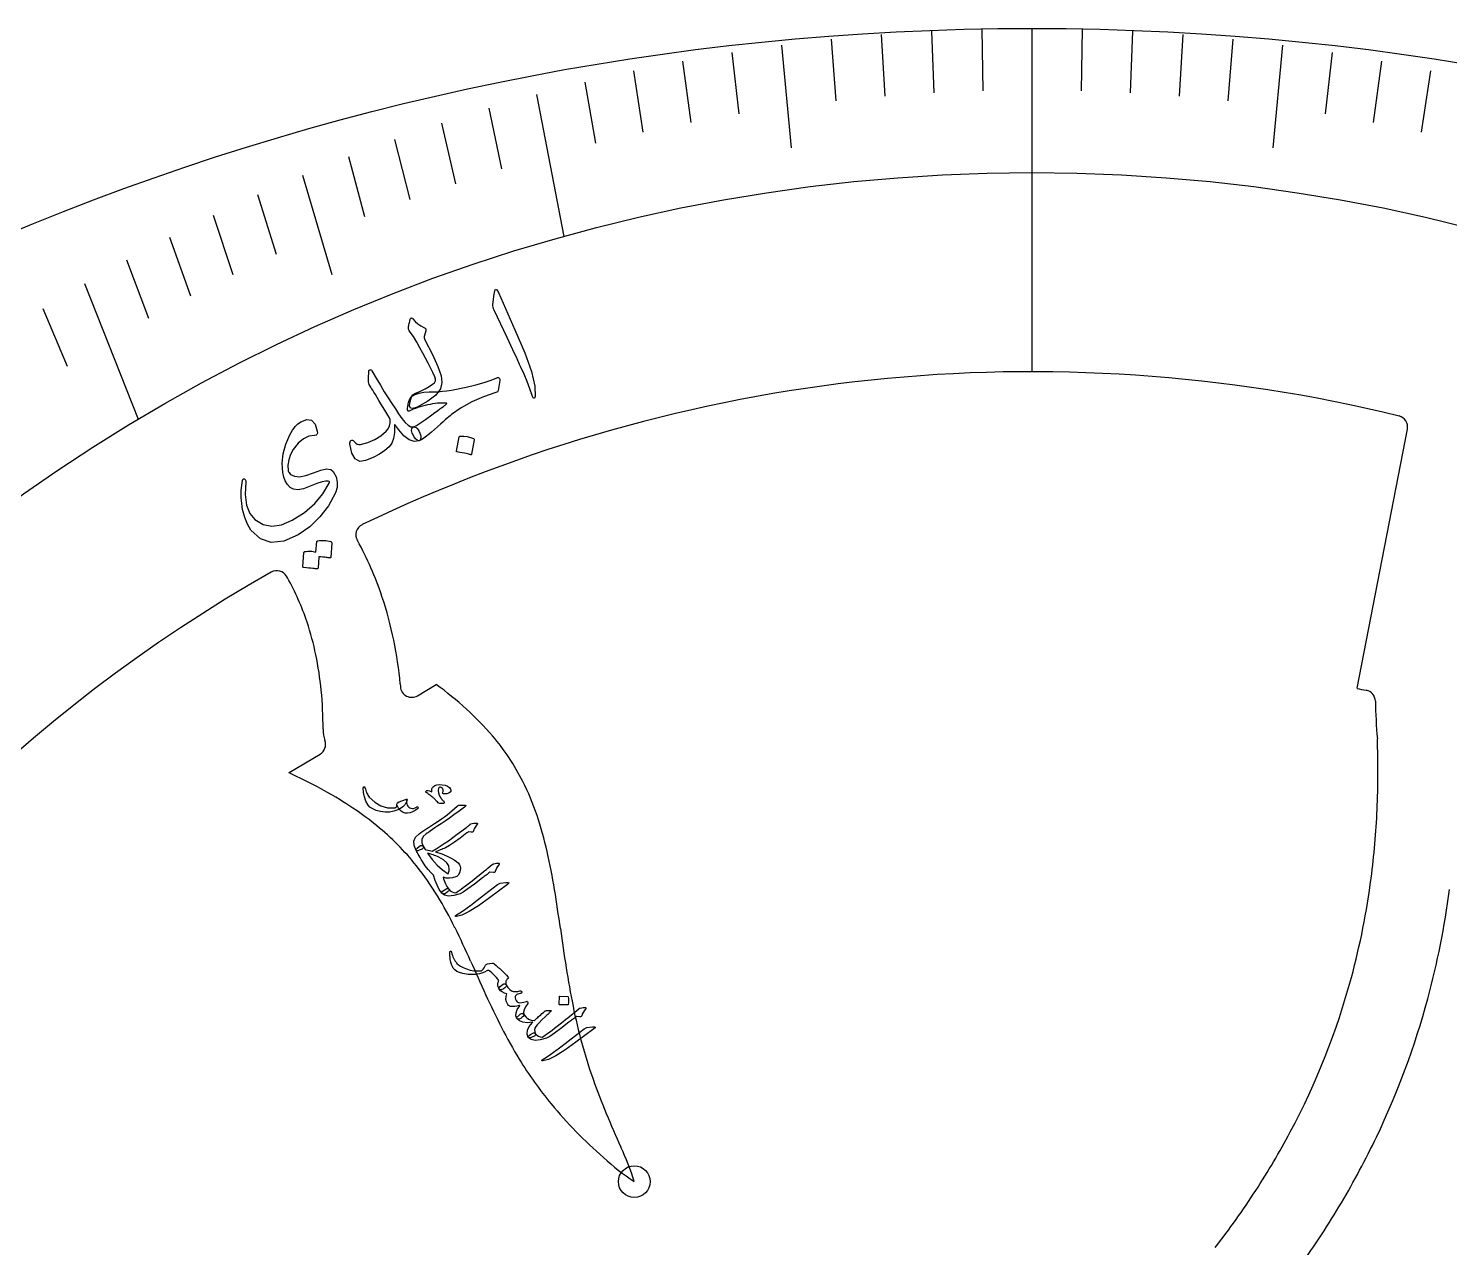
# Model space of a CAD drawing. Header units: millimetres. Extents: x -58 to 58, y -58 to 58.
# Drawn here: x -22.23 to 9.25, y 31.49 to 58.5 of the extents above; entities that cross this region are included whole.
import ezdxf

# ---------------------------------------------------------------- set-up
doc = ezdxf.new("R2010")
doc.units = ezdxf.units.MM
for name, color, linetype in [('CUT_INNER', 6, 'Continuous'), ('CUT_OUTER', 1, 'Continuous'), ('ENGRAVE', 7, 'Continuous'), ('ENGRAVE_FINE', 8, 'Continuous'), ('TEXT', 5, 'Continuous')]:
    doc.layers.add(name, color=color, linetype=linetype)

msp = doc.modelspace()

# ---------------------------------------------------------------- linework, layer by layer
at = {"layer": 'CUT_INNER'}
for points in [[(7.198, 43.88), (7.199, 43.885), (7.199, 43.888), (8.314, 49.624)], [(-16.49, 46.329), (-16.511, 46.364)], [(-13.993, 43.98), (-13.988, 43.915)], [(-13.61, 43.719), (-13.199, 43.965), (-13.194, 43.968)], [(-16.029, 41.803), (-16.45, 42.011), (-16.455, 42.013), (-16.45, 42.016), (-15.768, 42.426)]]:
    msp.add_lwpolyline(points, dxfattribs=at)
for centre, radius, start, end in [((0, 16.718), 34.177, 76.2405, 115.7253), ((0, 0), 56.539, 116.7179, 267.5899), ((0, 0), 56.539, 270.7039, 63.291), ((8.069, 49.672), 0.25, 349, 76.1133), ((-14.726, 47.282), 0.25, 115.859, 210.8173), ((-21.514, 43.527), 7.508, 18.568, 28.8895), ((0, 16.717), 34.178, 119.5371, 181.4908), ((-16.726, 46.236), 0.25, 30.9375, 119.707), ((-21.501, 43.532), 5.739, 18.4212, 29.169), ((-22.122, 43.32), 8.15, 11.5162, 18.5834), ((-22.122, 43.32), 6.395, 11.7493, 18.4654), ((-23.042, 43.133), 9.089, 5.3509, 11.5177), ((-23.006, 43.138), 7.297, 5.5258, 11.7388), ((-24.517, 42.998), 8.815, 359.8472, 5.4864), ((-13.739, 43.933), 0.25, 184.0918, 300.9375), ((-18.796, 36.442), 9.382, 48.0783, 53.3368), ((7.606, 45.41), 1.583, 255.0825, 262.6175), ((7.355, 43.595), 0.25, 0.378, 79), ((17.836, 43.741), 10.232, 180.813, 185.4683), ((-16.707, 38.773), 6.252, 40.4361, 48.0511), ((-14.807, 42.995), 0.896, 181.3145, 197.6471), ((-15.871, 39.492), 5.149, 26.8652, 40.3806), ((-15.896, 42.64), 0.25, 300.9481, 19.3891), ((-11.67, 42.052), 19.333, 357.4655, 2.1163), ((-20.685, 32.63), 10.287, 57.9344, 63.0891), ((-16.463, 39.204), 5.808, 18.7156, 26.7556), ((-19.003, 35.321), 7.114, 50.8337, 57.9039), ((-18.53, 38.511), 7.987, 12.6785, 18.6715), ((-10.24, 41.991), 17.902, 352.5762, 357.4608), ((-18.231, 36.279), 5.884, 38.6211, 50.7728), ((-24.161, 37.244), 13.759, 9.1063, 12.678), ((-18.747, 35.888), 6.531, 31.3574, 38.4732), ((-9.064, 41.83), 16.715, 344.8997, 352.6024), ((-51.19, 32.9), 41.136, 7.9088, 9.1226), ((-9.046, 41.826), 18.451, 344.8479, 352.5196), ((-21.144, 34.438), 9.332, 26.3259, 31.3015), ((-30.787, 29.672), 20.089, 23.991, 26.3127), ((45.071, 46.291), 56.053, 187.9282, 188.8235), ((112.416, 93.434), 136.668, 204.00281, 204.34354), ((8.424, 40.612), 18.968, 188.8508, 191.4629), ((-8.753, 41.758), 16.396, 331.9751, 344.8583), ((3.773, 44.29), 17.427, 204.3725, 207.0331), ((2.561, 39.433), 12.988, 191.5053, 195.2436), ((-8.68, 41.732), 18.074, 334.4659, 344.8312), ((-2.359, 41.171), 10.547, 207.079, 211.4614), ((1.424, 39.136), 11.813, 195.3038, 199.3307), ((-3.882, 40.249), 8.767, 211.5166, 219.4573), ((3.77, 39.978), 14.305, 199.4026, 202.6779), ((-3.25, 40.783), 9.595, 219.5236, 224.4371), ((24.664, 48.776), 36.976, 202.7752, 204.0311), ((-1.876, 42.127), 11.516, 224.4245, 228.5937), ((-9.601, 42.201), 17.353, 327.0167, 332.0009), ((-14.291, 31.259), 5.738, 17.2077, 25.3863), ((-9.238, 41.997), 18.692, 329.4129, 334.4706), ((-5.804, 37.509), 5.456, 227.4549, 236.5602), ((-10.603, 42.853), 18.548, 322.2332, 327.0111), ((-10.076, 42.495), 19.666, 324.5268, 329.407)]:
    msp.add_arc(centre, radius, start, end, dxfattribs=at)
at = {"layer": 'CUT_OUTER'}
msp.add_circle((0, 0), 58.5, dxfattribs=at)
at = {"layer": 'ENGRAVE'}
for points in [[(0, 58.5), (0, 50.895)], [(-10.973, 57.033), (-10.368, 53.887)], [(-20.988, 52.847), (-19.794, 49.842)]]:
    msp.add_lwpolyline(points, dxfattribs=at)
for centre, radius in [((0, 16.717), 38.589), ((-8.81, 32.955), 0.351)]:
    msp.add_circle(centre, radius, dxfattribs=at)
at = {"layer": 'ENGRAVE_FINE'}
for points in [[(-4.445, 58.263), (-4.341, 56.897)], [(-3.338, 58.367), (-3.259, 56.999)], [(-2.227, 58.441), (-2.175, 57.073)], [(-1.114, 58.485), (-1.088, 57.117)], [(1.114, 58.485), (1.088, 57.117)], [(2.227, 58.441), (2.175, 57.073)], [(3.338, 58.367), (3.259, 56.999)], [(4.445, 58.263), (4.341, 56.897)], [(-6.648, 57.968), (-6.492, 56.606)], [(-5.549, 58.13), (-5.332, 55.857)], [(5.549, 58.13), (5.332, 55.857)], [(6.648, 57.968), (6.492, 56.606)], [(-7.741, 57.777), (-7.559, 56.418)], [(7.741, 57.777), (7.559, 56.418)], [(-9.904, 57.309), (-9.67, 55.957)], [(-8.826, 57.557), (-8.618, 56.202)], [(8.826, 57.557), (8.618, 56.202)], [(-12.032, 56.73), (-11.747, 55.386)], [(-13.081, 56.4), (-12.77, 55.06)], [(-14.118, 56.043), (-13.781, 54.709)], [(-15.142, 55.66), (-14.781, 54.331)], [(-16.154, 55.251), (-15.509, 53.047)], [(-17.151, 54.818), (-16.739, 53.501)], [(-18.134, 54.36), (-17.697, 53.05)], [(-19.102, 53.878), (-18.64, 52.576)], [(-20.053, 53.374), (-19.566, 52.079)], [(-21.905, 52.298), (-21.369, 51.019)]]:
    msp.add_lwpolyline(points, dxfattribs=at)
at = {"layer": 'TEXT'}
for points in [[(-11.914, 52.614), (-11.901, 52.69), (-11.88, 52.722), (-11.852, 52.71), (-11.818, 52.653), (-11.454, 51.824), (-11.234, 51.314), (-11.086, 50.897), (-11.011, 50.574), (-11.005, 50.344), (-11.011, 50.324), (-11.018, 50.311), (-11.026, 50.307), (-11.036, 50.311), (-11.045, 50.319), (-11.054, 50.331), (-11.062, 50.347), (-11.069, 50.366), (-11.119, 50.517), (-11.179, 50.676), (-11.249, 50.841), (-11.329, 51.013), (-11.349, 51.058), (-11.404, 51.18), (-11.496, 51.378), (-11.623, 51.652), (-11.913, 52.257), (-11.926, 52.29), (-11.935, 52.322), (-11.939, 52.352), (-11.938, 52.381)], [(-13.224, 50.782), (-13.27, 50.878), (-13.32, 50.978), (-13.373, 51.082), (-13.43, 51.192), (-13.49, 51.306), (-13.556, 51.425), (-13.625, 51.549), (-13.7, 51.679), (-13.798, 51.802), (-13.805, 51.821), (-13.81, 51.839), (-13.812, 51.858), (-13.81, 51.876), (-13.809, 51.886), (-13.806, 51.9), (-13.803, 51.916), (-13.799, 51.936), (-13.793, 51.96), (-13.788, 51.987), (-13.782, 52.018), (-13.775, 52.052), (-13.773, 52.063), (-13.768, 52.073), (-13.76, 52.08), (-13.751, 52.085), (-13.742, 52.087), (-13.733, 52.084), (-13.724, 52.078), (-13.715, 52.068), (-13.664, 52.01), (-13.604, 51.958), (-13.535, 51.912), (-13.457, 51.871), (-13.437, 51.859), (-13.425, 51.844), (-13.422, 51.826), (-13.427, 51.804), (-13.464, 51.675), (-13.466, 51.661), (-13.463, 51.643), (-13.457, 51.623), (-13.447, 51.599), (-13.278, 51.278), (-13.159, 51.014), (-13.089, 50.807), (-13.068, 50.657), (-13.104, 50.515), (-13.207, 50.377), (-13.378, 50.243), (-13.615, 50.111), (-13.71, 50.079), (-13.767, 50.089), (-13.788, 50.142), (-13.771, 50.239), (-13.767, 50.252), (-13.763, 50.265), (-13.758, 50.278), (-13.755, 50.291), (-13.751, 50.303), (-13.747, 50.316), (-13.743, 50.327), (-13.74, 50.339), (-13.73, 50.362), (-13.714, 50.382), (-13.693, 50.399), (-13.666, 50.413), (-13.544, 50.466), (-13.438, 50.518), (-13.349, 50.568), (-13.275, 50.616), (-13.236, 50.651), (-13.215, 50.69), (-13.211, 50.733), (-13.224, 50.782)], [(-13.699, 49.671), (-13.67, 49.669), (-13.643, 49.658), (-13.618, 49.639), (-13.595, 49.61), (-13.573, 49.573), (-13.556, 49.535), (-13.544, 49.497), (-13.537, 49.459), (-13.536, 49.425), (-13.542, 49.398), (-13.554, 49.378), (-13.572, 49.365), (-13.684, 49.352), (-13.796, 49.388), (-13.91, 49.474), (-14.026, 49.609), (-14.043, 49.634), (-14.059, 49.655), (-14.072, 49.672), (-14.083, 49.687), (-14.091, 49.698), (-14.097, 49.706), (-14.101, 49.711), (-14.102, 49.713), (-14.111, 49.721), (-14.117, 49.721), (-14.12, 49.715), (-14.12, 49.701), (-14.122, 49.547), (-14.142, 49.417), (-14.18, 49.313), (-14.236, 49.234), (-14.331, 49.15), (-14.451, 49.071), (-14.595, 48.996), (-14.764, 48.925), (-14.891, 48.908), (-14.991, 48.965), (-15.063, 49.094), (-15.108, 49.297), (-15.109, 49.323), (-15.105, 49.345), (-15.096, 49.362), (-15.083, 49.373), (-15.067, 49.379), (-15.05, 49.377), (-15.033, 49.368), (-15.016, 49.352), (-14.979, 49.316), (-14.944, 49.293), (-14.909, 49.281), (-14.876, 49.282), (-14.707, 49.33), (-14.556, 49.394), (-14.423, 49.476), (-14.306, 49.577), (-14.261, 49.633), (-14.231, 49.696), (-14.216, 49.765), (-14.216, 49.84), (-14.231, 49.87), (-14.27, 49.936), (-14.332, 50.04), (-14.419, 50.181), (-14.465, 50.257), (-14.507, 50.325), (-14.544, 50.387), (-14.576, 50.44), (-14.603, 50.486), (-14.626, 50.524), (-14.645, 50.554), (-14.659, 50.575), (-14.677, 50.609), (-14.69, 50.64), (-14.697, 50.668), (-14.698, 50.694), (-14.697, 50.728), (-14.695, 50.759), (-14.694, 50.788), (-14.692, 50.815), (-14.691, 50.839), (-14.691, 50.861), (-14.69, 50.881), (-14.691, 50.898), (-14.69, 50.912), (-14.685, 50.923), (-14.677, 50.931), (-14.666, 50.936), (-14.652, 50.937), (-14.639, 50.934), (-14.629, 50.927), (-14.62, 50.916), (-14.525, 50.752), (-14.433, 50.597), (-14.345, 50.452), (-14.26, 50.316), (-14.179, 50.188), (-14.101, 50.071), (-14.028, 49.962), (-13.958, 49.862), (-13.886, 49.772), (-13.819, 49.71), (-13.757, 49.676), (-13.699, 49.671)], [(-13.352, 50.447), (-13.257, 50.449), (-13.16, 50.453), (-13.06, 50.462), (-12.958, 50.474), (-12.854, 50.49), (-12.748, 50.508), (-12.64, 50.529), (-12.53, 50.553), (-12.321, 50.603), (-12.137, 50.654), (-11.981, 50.707), (-11.851, 50.762), (-11.836, 50.767), (-11.823, 50.768), (-11.812, 50.764), (-11.802, 50.756), (-11.793, 50.745), (-11.789, 50.732), (-11.786, 50.718), (-11.787, 50.702), (-11.826, 50.482), (-11.831, 50.464), (-11.841, 50.45), (-11.856, 50.44), (-11.875, 50.434), (-12.151, 50.341), (-12.407, 50.228), (-12.642, 50.096), (-12.856, 49.946), (-12.868, 49.937), (-12.888, 49.921), (-12.915, 49.898), (-12.951, 49.867), (-12.994, 49.83), (-13.045, 49.785), (-13.104, 49.732), (-13.17, 49.672), (-13.299, 49.558), (-13.409, 49.468), (-13.5, 49.404), (-13.572, 49.365), (-13.594, 49.364), (-13.621, 49.379), (-13.652, 49.408), (-13.687, 49.453), (-13.73, 49.531), (-13.745, 49.594), (-13.734, 49.641), (-13.696, 49.672), (-13.633, 49.706), (-13.545, 49.763), (-13.433, 49.84), (-13.296, 49.939), (-13.227, 49.989), (-13.167, 50.032), (-13.115, 50.07), (-13.072, 50.101), (-13.037, 50.126), (-13.011, 50.145), (-12.995, 50.157), (-12.988, 50.163), (-12.985, 50.166), (-12.983, 50.169), (-12.981, 50.171), (-12.979, 50.172), (-12.978, 50.174), (-12.976, 50.175), (-12.975, 50.176), (-12.973, 50.177), (-12.965, 50.186), (-12.963, 50.193), (-12.967, 50.197), (-12.978, 50.199), (-13.024, 50.202), (-13.071, 50.202), (-13.12, 50.201), (-13.17, 50.197), (-13.222, 50.19), (-13.276, 50.182), (-13.332, 50.172), (-13.389, 50.159), (-13.444, 50.146), (-13.499, 50.132), (-13.552, 50.116), (-13.605, 50.1), (-13.655, 50.082), (-13.704, 50.063), (-13.75, 50.043), (-13.794, 50.022), (-13.806, 50.019), (-13.816, 50.02), (-13.823, 50.026), (-13.827, 50.036), (-13.829, 50.057), (-13.83, 50.078), (-13.829, 50.099), (-13.826, 50.12), (-13.823, 50.142), (-13.819, 50.164), (-13.814, 50.187), (-13.808, 50.211), (-13.793, 50.258), (-13.775, 50.297), (-13.754, 50.328), (-13.729, 50.351), (-13.659, 50.391), (-13.573, 50.42), (-13.471, 50.439), (-13.352, 50.447)], [(-15.891, 49.483), (-16.017, 49.466), (-16.138, 49.409), (-16.255, 49.31), (-16.366, 49.17), (-16.426, 49.06), (-16.463, 48.946), (-16.479, 48.827), (-16.472, 48.703), (-16.466, 48.681), (-16.456, 48.66), (-16.441, 48.64), (-16.422, 48.622), (-16.334, 48.578), (-16.221, 48.57), (-16.081, 48.596), (-15.915, 48.656), (-15.752, 48.716), (-15.624, 48.741), (-15.532, 48.731), (-15.477, 48.687), (-15.415, 48.567), (-15.386, 48.448), (-15.39, 48.33), (-15.426, 48.212), (-15.581, 47.926), (-15.771, 47.677), (-15.996, 47.461), (-16.256, 47.28), (-16.571, 47.139), (-16.848, 47.109), (-17.091, 47.192), (-17.299, 47.388), (-17.377, 47.516), (-17.438, 47.669), (-17.483, 47.845), (-17.51, 48.046), (-17.513, 48.105), (-17.514, 48.162), (-17.514, 48.218), (-17.512, 48.272), (-17.509, 48.326), (-17.503, 48.379), (-17.496, 48.432), (-17.488, 48.484), (-17.48, 48.507), (-17.47, 48.521), (-17.456, 48.525), (-17.439, 48.519), (-17.425, 48.507), (-17.416, 48.494), (-17.411, 48.477), (-17.411, 48.459), (-17.426, 48.172), (-17.397, 47.937), (-17.326, 47.752), (-17.213, 47.618), (-17.032, 47.511), (-16.835, 47.473), (-16.621, 47.505), (-16.389, 47.605), (-16.115, 47.779), (-15.887, 47.973), (-15.704, 48.188), (-15.567, 48.426), (-15.56, 48.443), (-15.561, 48.457), (-15.57, 48.467), (-15.586, 48.474), (-15.64, 48.474), (-15.725, 48.454), (-15.84, 48.416), (-15.985, 48.357), (-16.135, 48.303), (-16.26, 48.281), (-16.359, 48.291), (-16.433, 48.334), (-16.492, 48.399), (-16.538, 48.476), (-16.573, 48.563), (-16.595, 48.661), (-16.61, 48.868), (-16.588, 49.077), (-16.53, 49.287), (-16.435, 49.498), (-16.408, 49.551), (-16.379, 49.598), (-16.35, 49.641), (-16.32, 49.679), (-16.289, 49.712), (-16.259, 49.741), (-16.227, 49.765), (-16.196, 49.785), (-16.062, 49.836), (-15.956, 49.819), (-15.879, 49.734), (-15.831, 49.582), (-15.828, 49.536), (-15.837, 49.504), (-15.858, 49.487), (-15.891, 49.483)], [(-12.685, 49.452), (-12.682, 49.458), (-12.677, 49.463), (-12.67, 49.466), (-12.661, 49.469), (-12.585, 49.467), (-12.511, 49.458), (-12.439, 49.44), (-12.368, 49.415), (-12.36, 49.41), (-12.355, 49.404), (-12.353, 49.397), (-12.354, 49.389), (-12.411, 49.068), (-12.414, 49.06), (-12.421, 49.056), (-12.431, 49.055), (-12.445, 49.059), (-12.457, 49.062), (-12.476, 49.067), (-12.501, 49.073), (-12.533, 49.08), (-12.572, 49.089), (-12.619, 49.098), (-12.673, 49.109), (-12.735, 49.12), (-12.744, 49.123), (-12.749, 49.126), (-12.751, 49.132), (-12.75, 49.138)], [(-15.841, 47.133), (-15.839, 47.139), (-15.835, 47.144), (-15.828, 47.148), (-15.819, 47.152), (-15.782, 47.156), (-15.746, 47.158), (-15.71, 47.158), (-15.674, 47.157), (-15.638, 47.153), (-15.602, 47.148), (-15.566, 47.141), (-15.53, 47.132), (-15.521, 47.127), (-15.515, 47.121), (-15.512, 47.113), (-15.511, 47.104), (-15.532, 46.779), (-15.534, 46.773), (-15.54, 46.77), (-15.55, 46.77), (-15.563, 46.771), (-15.572, 46.774), (-15.588, 46.776), (-15.608, 46.779), (-15.634, 46.782), (-15.666, 46.784), (-15.704, 46.787), (-15.748, 46.791), (-15.797, 46.794), (-15.812, 46.541), (-15.814, 46.532), (-15.82, 46.527), (-15.83, 46.526), (-15.844, 46.528), (-15.856, 46.53), (-15.875, 46.532), (-15.9, 46.535), (-15.932, 46.539), (-15.972, 46.543), (-16.018, 46.547), (-16.072, 46.552), (-16.134, 46.556), (-16.141, 46.559), (-16.146, 46.562), (-16.148, 46.567), (-16.148, 46.574), (-16.125, 46.891), (-16.123, 46.897), (-16.119, 46.903), (-16.112, 46.907), (-16.103, 46.911), (-16.073, 46.916), (-16.042, 46.919), (-16.012, 46.92), (-15.981, 46.919), (-15.951, 46.917), (-15.921, 46.913), (-15.891, 46.908), (-15.862, 46.901)], [(-13.843, 41.392), (-13.857, 41.357), (-13.873, 41.327), (-13.892, 41.3), (-13.913, 41.278), (-13.937, 41.258), (-13.967, 41.237), (-14.005, 41.215), (-14.048, 41.192), (-14.136, 41.159), (-14.229, 41.142), (-14.326, 41.14), (-14.429, 41.153), (-14.525, 41.178), (-14.603, 41.21), (-14.663, 41.249), (-14.705, 41.296), (-14.754, 41.383), (-14.787, 41.475), (-14.806, 41.572), (-14.811, 41.674), (-14.81, 41.681), (-14.809, 41.688), (-14.807, 41.693), (-14.803, 41.697), (-14.799, 41.7), (-14.794, 41.702), (-14.79, 41.702), (-14.785, 41.701), (-14.78, 41.698), (-14.777, 41.694), (-14.775, 41.688), (-14.774, 41.682), (-14.764, 41.649), (-14.754, 41.617), (-14.744, 41.588), (-14.732, 41.561), (-14.72, 41.535), (-14.707, 41.512), (-14.693, 41.491), (-14.678, 41.471), (-14.555, 41.357), (-14.42, 41.279), (-14.272, 41.238), (-14.111, 41.234), (-14.107, 41.236), (-14.1, 41.239), (-14.092, 41.243), (-14.082, 41.249), (-14.076, 41.257), (-14.071, 41.271), (-14.068, 41.292), (-14.066, 41.319), (-14.06, 41.334), (-14.051, 41.347), (-14.037, 41.358), (-14.019, 41.366), (-13.873, 41.419), (-13.853, 41.423), (-13.842, 41.42), (-13.838, 41.41), (-13.843, 41.392)], [(-13.152, 41.344), (-13.169, 41.364), (-13.186, 41.383), (-13.201, 41.4), (-13.215, 41.415), (-13.228, 41.429), (-13.24, 41.441), (-13.25, 41.451), (-13.26, 41.459), (-13.27, 41.467), (-13.283, 41.477), (-13.297, 41.488), (-13.315, 41.501), (-13.334, 41.516), (-13.356, 41.532), (-13.38, 41.549), (-13.407, 41.567), (-13.416, 41.576), (-13.422, 41.585), (-13.423, 41.594), (-13.419, 41.604), (-13.405, 41.618), (-13.379, 41.62), (-13.342, 41.609), (-13.295, 41.588), (-13.296, 41.626), (-13.291, 41.657), (-13.281, 41.683), (-13.266, 41.703), (-13.229, 41.727), (-13.183, 41.742), (-13.127, 41.749), (-13.061, 41.746), (-12.997, 41.735), (-12.945, 41.715), (-12.905, 41.686), (-12.878, 41.648), (-12.871, 41.623), (-12.873, 41.601), (-12.886, 41.582), (-12.909, 41.567), (-12.937, 41.555), (-12.964, 41.548), (-12.991, 41.544), (-13.017, 41.544), (-13.037, 41.548), (-13.05, 41.555), (-13.054, 41.566), (-13.05, 41.58), (-13.043, 41.599), (-13.04, 41.617), (-13.042, 41.634), (-13.048, 41.651), (-13.058, 41.668), (-13.07, 41.68), (-13.084, 41.688), (-13.101, 41.692), (-13.118, 41.693), (-13.131, 41.688), (-13.14, 41.678), (-13.145, 41.664), (-13.149, 41.618), (-13.143, 41.569), (-13.127, 41.517), (-13.1, 41.462), (-13.097, 41.457), (-13.094, 41.452), (-13.09, 41.447), (-13.085, 41.442), (-13.079, 41.436), (-13.074, 41.429), (-13.068, 41.422), (-13.061, 41.415), (-13.054, 41.407), (-13.047, 41.4), (-13.041, 41.393), (-13.036, 41.388), (-13.032, 41.383), (-13.028, 41.378), (-13.025, 41.374), (-13.022, 41.37), (-13.019, 41.363), (-13.018, 41.356), (-13.019, 41.349), (-13.022, 41.343), (-13.026, 41.337), (-13.03, 41.334), (-13.035, 41.331), (-13.04, 41.33), (-13.081, 41.328), (-13.113, 41.329), (-13.137, 41.335), (-13.152, 41.344)], [(-13.6, 41.246), (-13.596, 41.237), (-13.596, 41.229), (-13.6, 41.221), (-13.608, 41.213), (-13.665, 41.174), (-13.722, 41.145), (-13.776, 41.125), (-13.829, 41.116), (-13.88, 41.117), (-13.926, 41.131), (-13.969, 41.157), (-14.008, 41.195), (-14.031, 41.225), (-14.048, 41.255), (-14.06, 41.287), (-14.066, 41.319), (-14.064, 41.333), (-14.056, 41.345), (-14.041, 41.356), (-14.019, 41.366), (-13.873, 41.419), (-13.862, 41.422), (-13.853, 41.424), (-13.846, 41.424), (-13.842, 41.421), (-13.839, 41.416), (-13.839, 41.41), (-13.841, 41.403), (-13.844, 41.394), (-13.851, 41.372), (-13.852, 41.349), (-13.848, 41.324), (-13.838, 41.297), (-13.823, 41.272), (-13.805, 41.252), (-13.783, 41.236), (-13.757, 41.224), (-13.727, 41.219), (-13.697, 41.221), (-13.665, 41.232), (-13.632, 41.25), (-13.622, 41.255), (-13.613, 41.256), (-13.605, 41.253), (-13.6, 41.246)], [(-12.56, 41.293), (-12.553, 41.292), (-12.548, 41.291), (-12.544, 41.289), (-12.543, 41.287), (-12.542, 41.281), (-12.547, 41.274), (-12.556, 41.264), (-12.57, 41.251), (-12.69, 41.16), (-12.802, 41.078), (-12.905, 41.003), (-13.001, 40.937), (-13.083, 40.882), (-13.157, 40.833), (-13.223, 40.789), (-13.279, 40.751), (-13.327, 40.718), (-13.367, 40.691), (-13.398, 40.671), (-13.421, 40.656), (-13.481, 40.598), (-13.512, 40.534), (-13.514, 40.462), (-13.486, 40.383), (-13.479, 40.36), (-13.484, 40.34), (-13.499, 40.324), (-13.526, 40.31), (-13.572, 40.293), (-13.606, 40.285), (-13.629, 40.284), (-13.64, 40.29), (-13.687, 40.397), (-13.691, 40.494), (-13.654, 40.581), (-13.575, 40.656), (-13.533, 40.686), (-13.491, 40.715), (-13.448, 40.744), (-13.406, 40.773), (-13.363, 40.802), (-13.319, 40.83), (-13.276, 40.859), (-13.232, 40.887), (-13.149, 40.941), (-13.075, 40.992), (-13.011, 41.038), (-12.955, 41.081), (-12.903, 41.124), (-12.848, 41.17), (-12.79, 41.22), (-12.728, 41.273), (-12.717, 41.282), (-12.706, 41.289), (-12.694, 41.293), (-12.682, 41.294)], [(-13.255, 39.741), (-13.316, 39.799), (-13.376, 39.868), (-13.437, 39.95), (-13.498, 40.044), (-13.527, 40.092), (-13.553, 40.135), (-13.576, 40.173), (-13.595, 40.206), (-13.611, 40.235), (-13.624, 40.258), (-13.634, 40.277), (-13.64, 40.29), (-13.641, 40.299), (-13.637, 40.31), (-13.629, 40.324), (-13.616, 40.34), (-13.575, 40.38), (-13.54, 40.401), (-13.51, 40.402), (-13.486, 40.383), (-13.44, 40.31), (-13.282, 40.276), (-13.197, 40.327), (-13.11, 40.382), (-13.019, 40.442), (-12.925, 40.507), (-12.828, 40.575), (-12.728, 40.648), (-12.625, 40.726), (-12.52, 40.808), (-12.504, 40.819), (-12.491, 40.83), (-12.479, 40.839), (-12.468, 40.847), (-12.46, 40.854), (-12.453, 40.86), (-12.447, 40.865), (-12.444, 40.869), (-12.428, 40.879), (-12.399, 40.887), (-12.357, 40.894), (-12.303, 40.898), (-12.296, 40.898), (-12.291, 40.897), (-12.287, 40.894), (-12.284, 40.891), (-12.283, 40.886), (-12.283, 40.881), (-12.284, 40.876), (-12.288, 40.87), (-12.32, 40.826), (-12.345, 40.786), (-12.363, 40.751), (-12.373, 40.72), (-12.379, 40.707), (-12.388, 40.698), (-12.401, 40.693), (-12.418, 40.694), (-12.473, 40.7), (-12.482, 40.7), (-12.491, 40.697), (-12.502, 40.691), (-12.514, 40.683), (-12.665, 40.566), (-12.794, 40.472), (-12.902, 40.4), (-12.988, 40.35), (-13.004, 40.342), (-13.023, 40.333), (-13.046, 40.324), (-13.072, 40.313), (-13.101, 40.302), (-13.134, 40.29), (-13.169, 40.276), (-13.208, 40.262), (-13.068, 40.212), (-12.953, 40.165), (-12.862, 40.122), (-12.795, 40.083), (-12.744, 40.044), (-12.705, 40.008), (-12.679, 39.974), (-12.666, 39.943), (-12.659, 39.895), (-12.664, 39.845), (-12.682, 39.794), (-12.711, 39.74), (-12.718, 39.732), (-12.728, 39.723), (-12.742, 39.715), (-12.759, 39.707), (-12.832, 39.686), (-12.903, 39.677), (-12.974, 39.68), (-13.043, 39.695), (-13.032, 39.658), (-13.019, 39.622), (-13.005, 39.588), (-12.99, 39.554), (-12.974, 39.522), (-12.957, 39.492), (-12.938, 39.462), (-12.918, 39.435), (-12.912, 39.423), (-12.912, 39.411), (-12.918, 39.398), (-12.93, 39.385), (-12.957, 39.361), (-12.983, 39.344), (-13.005, 39.333), (-13.025, 39.33), (-13.043, 39.331), (-13.057, 39.334), (-13.067, 39.337), (-13.072, 39.342), (-13.127, 39.427), (-13.175, 39.522), (-13.218, 39.627), (-13.255, 39.741)], [(-12.907, 39.873), (-12.915, 39.948), (-12.957, 40.019), (-13.031, 40.083), (-13.139, 40.143), (-13.17, 40.156), (-13.201, 40.169), (-13.232, 40.181), (-13.264, 40.192), (-13.296, 40.203), (-13.328, 40.212), (-13.36, 40.221), (-13.392, 40.229), (-13.287, 40.089), (-13.176, 39.966), (-13.059, 39.86), (-12.934, 39.77), (-12.925, 39.79), (-12.917, 39.814), (-12.911, 39.841), (-12.907, 39.873)], [(-11.923, 39.996), (-11.888, 40.001), (-11.86, 40.005), (-11.84, 40.009), (-11.827, 40.011), (-11.819, 40.012), (-11.811, 40.011), (-11.806, 40.008), (-11.801, 40.003), (-11.799, 39.996), (-11.799, 39.989), (-11.802, 39.982), (-11.807, 39.974), (-11.835, 39.938), (-11.858, 39.901), (-11.876, 39.863), (-11.888, 39.825), (-11.893, 39.814), (-11.901, 39.806), (-11.913, 39.803), (-11.929, 39.803), (-12.005, 39.809), (-12.027, 39.792), (-12.049, 39.775), (-12.07, 39.759), (-12.091, 39.743), (-12.112, 39.727), (-12.132, 39.712), (-12.152, 39.696), (-12.171, 39.681), (-12.35, 39.542), (-12.492, 39.437), (-12.597, 39.367), (-12.666, 39.331), (-12.806, 39.291), (-12.921, 39.28), (-13.01, 39.297), (-13.073, 39.344), (-13.074, 39.345), (-13.075, 39.347), (-13.076, 39.349), (-13.077, 39.35), (-13.074, 39.367), (-13.056, 39.386), (-13.023, 39.41), (-12.975, 39.437), (-12.957, 39.446), (-12.941, 39.449), (-12.928, 39.446), (-12.918, 39.436), (-12.884, 39.398), (-12.846, 39.371), (-12.806, 39.356), (-12.763, 39.352), (-12.728, 39.375), (-12.688, 39.402), (-12.645, 39.434), (-12.597, 39.469), (-12.545, 39.508), (-12.489, 39.551), (-12.43, 39.598), (-12.366, 39.648), (-12.303, 39.697), (-12.247, 39.741), (-12.197, 39.781), (-12.153, 39.816), (-12.116, 39.845), (-12.085, 39.87), (-12.061, 39.889), (-12.043, 39.903), (-11.955, 39.979), (-11.945, 39.985), (-11.937, 39.99), (-11.93, 39.994), (-11.923, 39.996)], [(-11.65, 39.58), (-11.609, 39.583), (-11.59, 39.576), (-11.593, 39.56), (-11.619, 39.536), (-12.016, 39.244), (-12.261, 39.066), (-12.464, 38.937), (-12.626, 38.857), (-12.747, 38.827), (-12.759, 38.828), (-12.766, 38.83), (-12.77, 38.834), (-12.769, 38.84), (-12.765, 38.846), (-12.76, 38.852), (-12.753, 38.858), (-12.744, 38.864), (-12.669, 38.909), (-12.592, 38.959), (-12.513, 39.016), (-12.431, 39.079), (-12.41, 39.095), (-12.352, 39.139), (-12.257, 39.211), (-12.127, 39.311), (-11.838, 39.535), (-11.822, 39.546), (-11.806, 39.554), (-11.791, 39.56), (-11.776, 39.563)], [(-11.797, 37.215), (-11.812, 37.243), (-11.823, 37.269), (-11.83, 37.294), (-11.833, 37.318), (-11.833, 37.329), (-11.832, 37.34), (-11.83, 37.351), (-11.827, 37.362), (-11.823, 37.373), (-11.818, 37.385), (-11.813, 37.396), (-11.808, 37.408), (-11.861, 37.473), (-11.914, 37.531), (-11.966, 37.581), (-12.016, 37.623), (-12.03, 37.631), (-12.043, 37.634), (-12.057, 37.632), (-12.071, 37.626), (-12.129, 37.597), (-12.184, 37.574), (-12.236, 37.559), (-12.285, 37.549), (-12.325, 37.545), (-12.365, 37.542), (-12.406, 37.541), (-12.446, 37.542), (-12.487, 37.545), (-12.528, 37.55), (-12.569, 37.556), (-12.609, 37.565), (-12.682, 37.585), (-12.741, 37.611), (-12.786, 37.643), (-12.817, 37.681), (-12.838, 37.722), (-12.856, 37.767), (-12.871, 37.818), (-12.883, 37.873), (-12.886, 37.9), (-12.89, 37.926), (-12.892, 37.95), (-12.894, 37.971), (-12.895, 37.99), (-12.895, 38.008), (-12.895, 38.023), (-12.894, 38.036), (-12.892, 38.045), (-12.888, 38.052), (-12.883, 38.056), (-12.875, 38.059), (-12.868, 38.059), (-12.862, 38.055), (-12.858, 38.048), (-12.856, 38.038), (-12.848, 37.997), (-12.838, 37.961), (-12.828, 37.931), (-12.816, 37.905), (-12.809, 37.893), (-12.801, 37.879), (-12.793, 37.866), (-12.783, 37.851), (-12.773, 37.837), (-12.762, 37.821), (-12.75, 37.806), (-12.737, 37.789), (-12.704, 37.758), (-12.658, 37.727), (-12.597, 37.696), (-12.523, 37.666), (-12.441, 37.64), (-12.359, 37.625), (-12.277, 37.62), (-12.195, 37.626), (-12.192, 37.626), (-12.189, 37.627), (-12.187, 37.629), (-12.185, 37.632), (-12.157, 37.662), (-12.134, 37.692), (-12.116, 37.721), (-12.102, 37.752), (-12.09, 37.765), (-12.062, 37.777), (-12.017, 37.788), (-11.957, 37.797), (-11.944, 37.797), (-11.932, 37.794), (-11.92, 37.788), (-11.91, 37.781), (-11.868, 37.744), (-11.828, 37.708), (-11.789, 37.672), (-11.751, 37.636), (-11.713, 37.6), (-11.677, 37.564), (-11.642, 37.527), (-11.607, 37.49), (-11.6, 37.481), (-11.597, 37.472), (-11.599, 37.463), (-11.605, 37.455), (-11.621, 37.44), (-11.634, 37.425), (-11.644, 37.41), (-11.652, 37.393), (-11.656, 37.376), (-11.655, 37.356), (-11.651, 37.333), (-11.643, 37.308), (-11.641, 37.294), (-11.644, 37.28), (-11.653, 37.266), (-11.667, 37.251), (-11.685, 37.238), (-11.704, 37.226), (-11.723, 37.217), (-11.745, 37.209), (-11.764, 37.206), (-11.779, 37.205), (-11.79, 37.208), (-11.797, 37.215)], [(-11.645, 37.311), (-11.606, 37.254), (-11.566, 37.211), (-11.525, 37.181), (-11.483, 37.166), (-11.456, 37.163), (-11.424, 37.164), (-11.388, 37.169), (-11.347, 37.177), (-11.335, 37.178), (-11.324, 37.178), (-11.315, 37.176), (-11.309, 37.172), (-11.303, 37.165), (-11.3, 37.158), (-11.299, 37.151), (-11.302, 37.144), (-11.306, 37.135), (-11.313, 37.128), (-11.322, 37.123), (-11.334, 37.12), (-11.364, 37.113), (-11.389, 37.106), (-11.408, 37.099), (-11.421, 37.09), (-11.437, 37.073), (-11.444, 37.052), (-11.445, 37.026), (-11.438, 36.997), (-11.425, 36.967), (-11.409, 36.944), (-11.392, 36.928), (-11.372, 36.919), (-11.342, 36.916), (-11.302, 36.919), (-11.253, 36.929), (-11.195, 36.946), (-11.188, 36.948), (-11.181, 36.946), (-11.174, 36.941), (-11.168, 36.932), (-11.163, 36.923), (-11.162, 36.914), (-11.163, 36.907), (-11.167, 36.9), (-11.219, 36.826), (-11.25, 36.761), (-11.261, 36.705), (-11.253, 36.657), (-11.251, 36.645), (-11.257, 36.631), (-11.27, 36.614), (-11.29, 36.595), (-11.307, 36.581), (-11.325, 36.57), (-11.344, 36.562), (-11.363, 36.556), (-11.378, 36.553), (-11.391, 36.553), (-11.4, 36.557), (-11.407, 36.564), (-11.43, 36.626), (-11.427, 36.694), (-11.399, 36.768), (-11.346, 36.848), (-11.344, 36.852), (-11.343, 36.855), (-11.346, 36.857), (-11.351, 36.857), (-11.408, 36.844), (-11.457, 36.835), (-11.498, 36.831), (-11.53, 36.831), (-11.555, 36.836), (-11.576, 36.845), (-11.595, 36.858), (-11.61, 36.875), (-11.64, 36.934), (-11.653, 36.992), (-11.649, 37.052), (-11.628, 37.111), (-11.685, 37.131), (-11.732, 37.155), (-11.771, 37.184), (-11.8, 37.219), (-11.803, 37.23), (-11.801, 37.243), (-11.794, 37.258), (-11.781, 37.274), (-11.737, 37.316), (-11.7, 37.336), (-11.669, 37.335), (-11.645, 37.311)], [(-10.284, 37.055), (-10.281, 37.054), (-10.278, 37.052), (-10.275, 37.048), (-10.273, 37.044), (-10.266, 37.002), (-10.264, 36.961), (-10.265, 36.919), (-10.271, 36.878), (-10.273, 36.873), (-10.276, 36.87), (-10.28, 36.869), (-10.284, 36.868), (-10.463, 36.871), (-10.468, 36.872), (-10.471, 36.875), (-10.472, 36.881), (-10.472, 36.889), (-10.471, 36.896), (-10.471, 36.907), (-10.47, 36.921), (-10.469, 36.94), (-10.469, 36.962), (-10.468, 36.989), (-10.468, 37.019), (-10.468, 37.055), (-10.468, 37.06), (-10.466, 37.063), (-10.464, 37.064), (-10.46, 37.064)], [(-10.789, 36.732), (-10.781, 36.736), (-10.768, 36.739), (-10.751, 36.742), (-10.728, 36.745), (-10.707, 36.746), (-10.689, 36.746), (-10.676, 36.747), (-10.667, 36.747), (-10.656, 36.742), (-10.653, 36.735), (-10.658, 36.725), (-10.669, 36.712), (-10.678, 36.705), (-10.688, 36.695), (-10.699, 36.684), (-10.712, 36.672), (-10.726, 36.658), (-10.742, 36.643), (-10.759, 36.627), (-10.778, 36.61), (-10.856, 36.535), (-10.917, 36.475), (-10.961, 36.427), (-10.989, 36.392), (-11.008, 36.354), (-11.017, 36.316), (-11.015, 36.278), (-11.002, 36.239), (-10.998, 36.229), (-10.998, 36.218), (-11, 36.207), (-11.005, 36.196), (-11.013, 36.185), (-11.024, 36.175), (-11.037, 36.168), (-11.054, 36.162), (-11.095, 36.148), (-11.126, 36.141), (-11.146, 36.141), (-11.157, 36.147), (-11.183, 36.224), (-11.176, 36.306), (-11.135, 36.392), (-11.061, 36.482), (-11.059, 36.486), (-11.058, 36.488), (-11.06, 36.489), (-11.063, 36.488), (-11.179, 36.475), (-11.275, 36.484), (-11.351, 36.514), (-11.408, 36.566), (-11.412, 36.574), (-11.412, 36.582), (-11.408, 36.591), (-11.401, 36.601), (-11.389, 36.612), (-11.374, 36.627), (-11.355, 36.643), (-11.333, 36.662), (-11.309, 36.678), (-11.288, 36.682), (-11.27, 36.676), (-11.254, 36.659), (-11.206, 36.598), (-11.152, 36.554), (-11.093, 36.529), (-11.028, 36.52), (-11.022, 36.523), (-11.012, 36.532), (-10.996, 36.546), (-10.976, 36.566), (-10.964, 36.578), (-10.948, 36.593), (-10.929, 36.61), (-10.907, 36.629), (-10.882, 36.651), (-10.854, 36.676), (-10.822, 36.703), (-10.789, 36.732)], [(-10.007, 36.799), (-9.972, 36.804), (-9.944, 36.808), (-9.924, 36.812), (-9.911, 36.814), (-9.902, 36.815), (-9.895, 36.814), (-9.889, 36.811), (-9.885, 36.806), (-9.882, 36.799), (-9.883, 36.792), (-9.885, 36.785), (-9.891, 36.777), (-9.919, 36.741), (-9.942, 36.704), (-9.96, 36.666), (-9.972, 36.628), (-9.977, 36.617), (-9.985, 36.609), (-9.997, 36.606), (-10.013, 36.606), (-10.089, 36.612), (-10.111, 36.595), (-10.133, 36.578), (-10.154, 36.562), (-10.175, 36.546), (-10.196, 36.53), (-10.216, 36.515), (-10.236, 36.499), (-10.255, 36.484), (-10.434, 36.345), (-10.575, 36.24), (-10.681, 36.17), (-10.75, 36.134), (-10.89, 36.094), (-11.005, 36.083), (-11.094, 36.1), (-11.157, 36.147), (-11.158, 36.148), (-11.159, 36.15), (-11.16, 36.152), (-11.161, 36.154), (-11.158, 36.17), (-11.139, 36.189), (-11.107, 36.213), (-11.059, 36.24), (-11.041, 36.249), (-11.025, 36.252), (-11.012, 36.249), (-11.002, 36.239), (-10.968, 36.201), (-10.93, 36.174), (-10.89, 36.159), (-10.847, 36.155), (-10.812, 36.178), (-10.772, 36.205), (-10.729, 36.237), (-10.681, 36.272), (-10.629, 36.311), (-10.573, 36.354), (-10.514, 36.401), (-10.45, 36.451), (-10.387, 36.5), (-10.331, 36.544), (-10.281, 36.584), (-10.237, 36.619), (-10.2, 36.648), (-10.169, 36.673), (-10.145, 36.692), (-10.126, 36.706), (-10.039, 36.782), (-10.029, 36.788), (-10.021, 36.793), (-10.013, 36.797), (-10.007, 36.799)], [(-9.734, 36.383), (-9.693, 36.386), (-9.674, 36.379), (-9.677, 36.364), (-9.703, 36.339), (-10.1, 36.047), (-10.344, 35.869), (-10.548, 35.74), (-10.71, 35.66), (-10.831, 35.63), (-10.843, 35.631), (-10.85, 35.633), (-10.854, 35.637), (-10.853, 35.643), (-10.849, 35.649), (-10.844, 35.655), (-10.837, 35.661), (-10.828, 35.667), (-10.753, 35.712), (-10.676, 35.763), (-10.597, 35.819), (-10.515, 35.882), (-10.493, 35.898), (-10.435, 35.942), (-10.341, 36.014), (-10.21, 36.114), (-9.922, 36.338), (-9.906, 36.349), (-9.89, 36.357), (-9.875, 36.363), (-9.86, 36.366)]]:
    msp.add_lwpolyline(points, close=True, dxfattribs=at)

doc.saveas('drawing.dxf')
